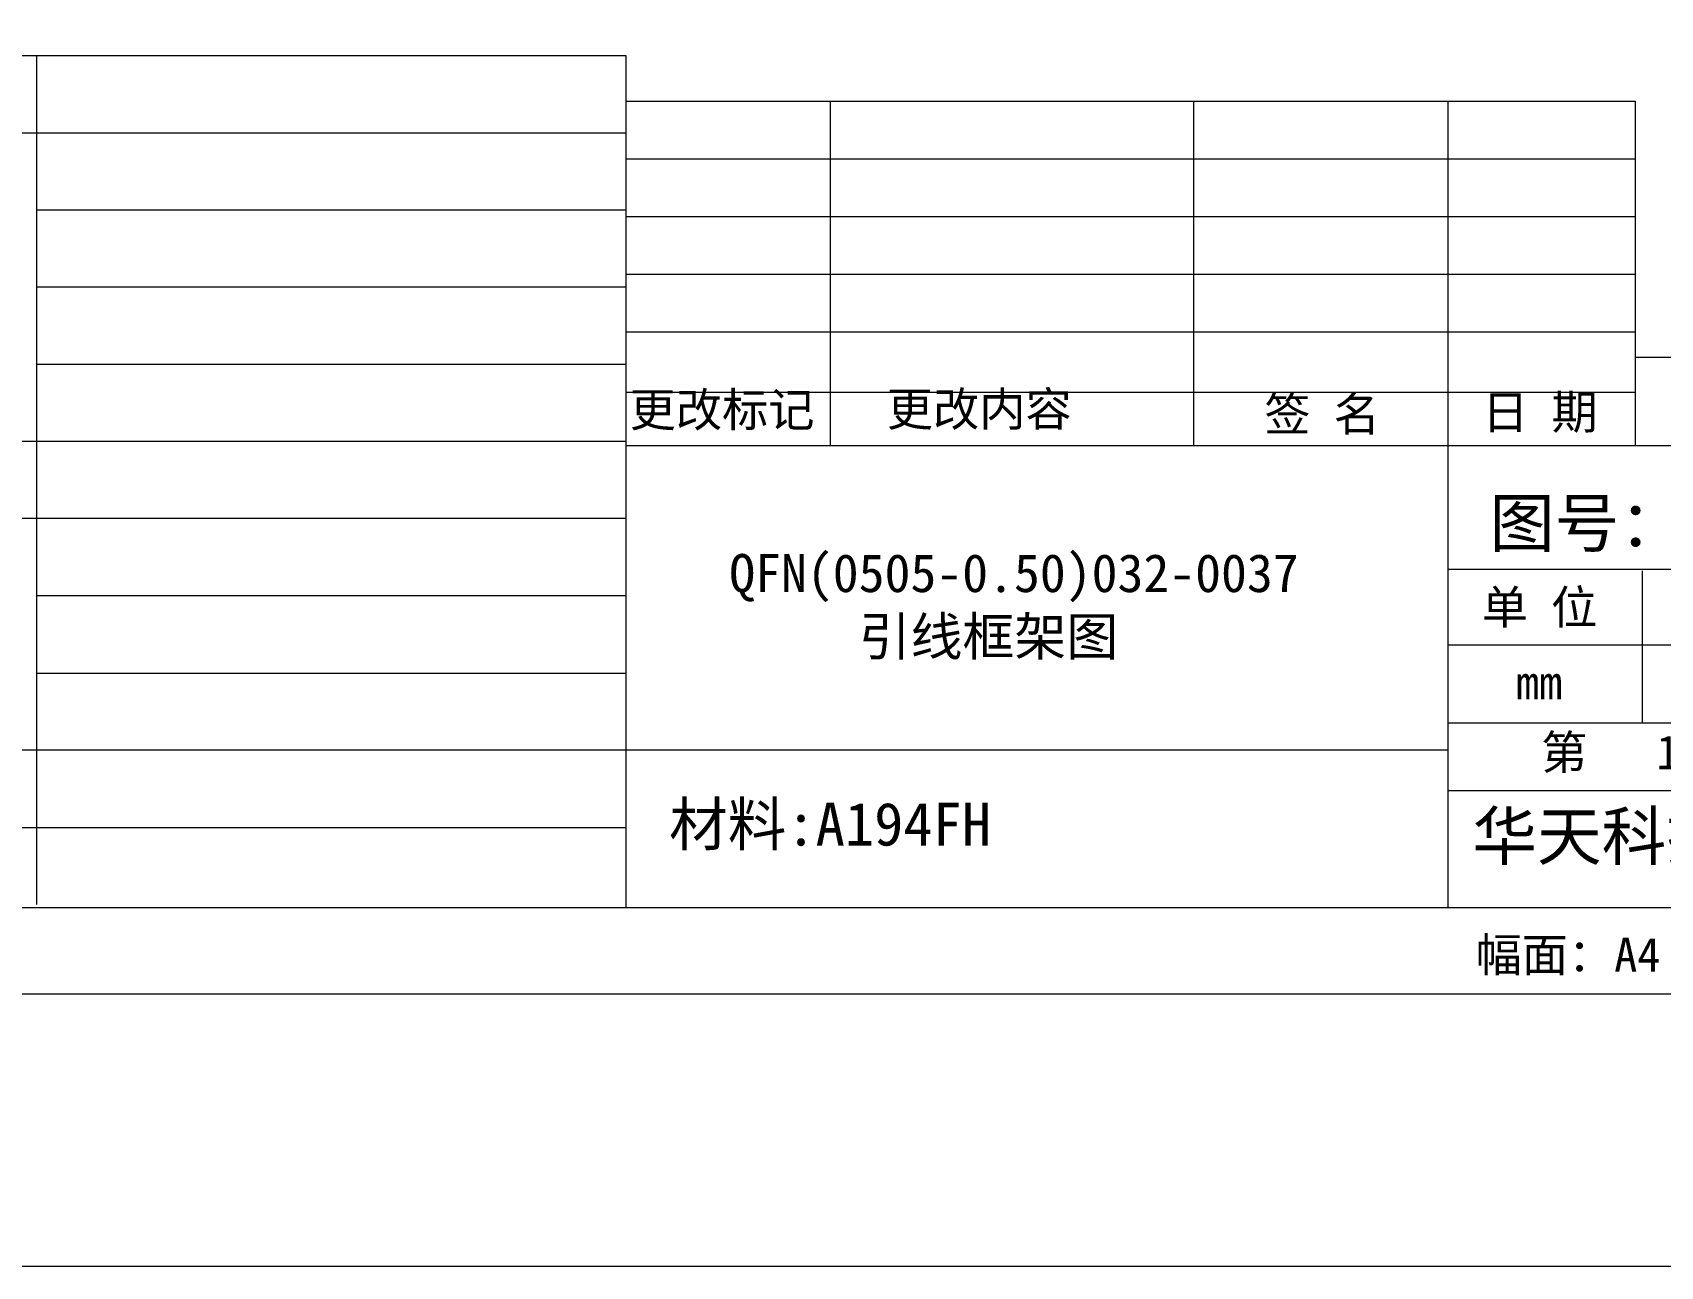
# Model space of a CAD drawing. Extents: x -6879 to 1236, y -1283 to -95.
# Drawn here: x -6808.4 to -6722.9, y -1283.5 to -1218.6 of the extents above; entities that cross this region are included whole.
import ezdxf

# ---------------------------------------------------------------- set-up
doc = ezdxf.new("R2010")
doc.units = 0
doc.header["$LTSCALE"] = 5
doc.header["$MEASUREMENT"] = 0
doc.layers.add('1', color=7, linetype='CONTINUOUS')
doc.layers.add('\\M+5CDBC\\M+5B2E31\\M+5CAB5\\M+5CCE5', color=7, linetype='CONTINUOUS')
doc.styles.add('\\M+5CBCE\\M+5CCE5', font='SimSun.ttf')

msp = doc.modelspace()

# ---------------------------------------------------------------- linework, layer by layer
at = {"layer": '1', "lineweight": 5, "elevation": -0.0291}
msp.add_lwpolyline([(-6879.1624, -1018.7235), (-6442.9639, -1018.7235), (-6442.9639, -1283.464), (-6879.1624, -1283.464)], close=True, dxfattribs=at)
at = {"layer": '\\M+5CDBC\\M+5B2E31\\M+5CAB5\\M+5CCE5', "lineweight": 5}
for p, q in [((-6777.2548, -1219.8521, 0.0034), (-6826.6189, -1219.8521, 0.0034)), ((-6808.2448, -1219.8521, 0.0034), (-6808.2448, -1264.4455, 0.0034)), ((-6777.2548, -1264.6296, 0.0034), (-6777.2548, -1219.8521, 0.0034)), ((-6777.2548, -1222.2427, 0.0034), (-6724.2028, -1222.2427, 0.0034)), ((-6766.5283, -1222.2427, 0.0034), (-6766.5283, -1240.3227, 0.0034)), ((-6747.4283, -1222.2427, 0.0034), (-6747.4283, -1240.3227, 0.0034)), ((-6734.0642, -1222.2427, 0.0034), (-6734.0642, -1240.3227, 0.0034)), ((-6724.2028, -1222.2427, 0.0034), (-6724.2028, -1240.3227, 0.0034)), ((-6826.6189, -1223.9054, 0.0034), (-6777.2548, -1223.9054, 0.0034)), ((-6777.2548, -1225.2701, 0.0034), (-6724.2028, -1225.2701, 0.0034)), ((-6777.2548, -1227.9586, 0.0034), (-6808.2448, -1227.9586, 0.0034)), ((-6777.2548, -1228.2974, 0.0034), (-6724.2028, -1228.2974, 0.0034)), ((-6777.2548, -1232.0118, 0.0034), (-6808.2448, -1232.0118, 0.0034)), ((-6777.2548, -1231.3247, 0.0034), (-6724.2028, -1231.3247, 0.0034)), ((-6777.2548, -1234.352, 0.0034), (-6724.2028, -1234.352, 0.0034)), ((-6777.2548, -1236.0651, 0.0034), (-6808.2448, -1236.0651, 0.0034)), ((-6724.2028, -1235.6841, 0.0034), (-6689.4032, -1235.6841, 0.0034)), ((-6777.2548, -1237.5235, 0.0034), (-6724.2028, -1237.5235, 0.0034)), ((-6777.2548, -1240.1183, 0.0034), (-6845.9748, -1240.1183, 0.0034)), ((-6777.2548, -1240.3227, 0.0034), (-6689.4032, -1240.3227, 0.0034)), ((-6734.0642, -1240.3227, 0.0034), (-6734.0642, -1264.6296, 0.0034)), ((-6777.2548, -1244.1715, 0.0034), (-6845.9748, -1244.1715, 0.0034)), ((-6734.0642, -1246.8274, 0.0034), (-6689.4032, -1246.8274, 0.0034)), ((-6723.846, -1246.9093, 0.0034), (-6723.846, -1254.9044, 0.0034)), ((-6777.2548, -1248.2248, 0.0034), (-6808.2448, -1248.2248, 0.0034)), ((-6734.0642, -1250.8015, 0.0034), (-6689.4032, -1250.8015, 0.0034)), ((-6808.2448, -1252.2858, 0.0034), (-6777.2548, -1252.2989, 0.0034)), ((-6734.0642, -1254.9044, 0.0034), (-6689.4032, -1254.9044, 0.0034)), ((-6734.0642, -1256.339, 0.0034), (-6845.9748, -1256.339, 0.0034)), ((-6734.0642, -1258.461, 0.0034), (-6689.4032, -1258.461, 0.0034)), ((-6826.6189, -1260.3922, 0.0034), (-6777.2548, -1260.3922, 0.0034))]:
    msp.add_line(p, q, dxfattribs=at)
at = {"layer": '\\M+5CDBC\\M+5B2E31\\M+5CAB5\\M+5CCE5', "lineweight": 5, "elevation": 0.0034}
for points in [[(-6845.9748, -1044.2538), (-6684.011, -1044.2538), (-6684.011, -1269.1621), (-6845.9748, -1269.1621)], [(-6826.6189, -1048.8136), (-6689.4032, -1048.8136), (-6689.4032, -1264.6296), (-6826.6189, -1264.6296)]]:
    msp.add_lwpolyline(points, close=True, dxfattribs=at)

# ---------------------------------------------------------------- texts
at = {"layer": '\\M+5CDBC\\M+5B2E31\\M+5CAB5\\M+5CCE5', "lineweight": 5, "style": '\\M+5CBCE\\M+5CCE5'}
for s, height, p in [('\\M+5CDBC\\M+5BAC5\\M+5A3BALFCX03205050039', 2.5, (-6731.8565, -1245.6505, 0.0832)), ('\\M+5B5A5 \\M+5CEBB', 1.781163, (-6732.2735, -1249.7164, 0.0034)), ('mm', 1.78116, (-6730.4739, -1253.6643, 0.0034)), ('\\M+5B7F9\\M+5C3E6\\M+5A3BAA4', 1.781163, (-6732.6002, -1267.9746, 0.0034))]:
    msp.add_text(s, height=height, dxfattribs=at).set_placement(p)
at = {"layer": '\\M+5CDBC\\M+5B2E31\\M+5CAB5\\M+5CCE5', "lineweight": 5, "attachment_point": 1, "style": '\\M+5CBCE\\M+5CCE5'}
for s, insert, char_height, width in [('{\\fSimSun|b0|i0|c134|p2;更改内容}', (-6763.5473, -1237.5235, 0.0034), 1.781163, 11.022691), ('QFN(0505-0.50)032-0037\\P     引线框架图\\P            \\P            ', (-6771.8287, -1246.03, 0.0607), 2, 44.669513)]:
    msp.add_mtext(s, dxfattribs=dict(at, insert=insert, char_height=char_height, width=width))
for s, insert, char_height in [('{\\fSimSun|b0|i0|c134|p2;更改标记}', (-6777.0662, -1237.5557, 0.0034), 1.781163), ('{\\fSimSun|b0|i0|c134|p2;签 名}', (-6743.7027, -1237.7831, 0.0034), 1.781163), ('{\\fSimSun|b0|i0|c134|p2;日 期}', (-6732.2536, -1237.6797, 0.0034), 1.781163), ('{\\fSimSun|b0|i0|c134|p2;第   1   张}', (-6729.1551, -1255.5568, 0.0034), 1.781163), ('材料:A194FH', (-6774.993, -1259.0888, 0.0832), 2.26073), ('{\\fSimSun|b0|i0|c134|p2;华天科技(西安)有限公司}', (-6732.7765, -1259.6066, 0.0034), 2.493628)]:
    msp.add_mtext(s, dxfattribs=dict(at, insert=insert, char_height=char_height))

doc.saveas('drawing.dxf')
